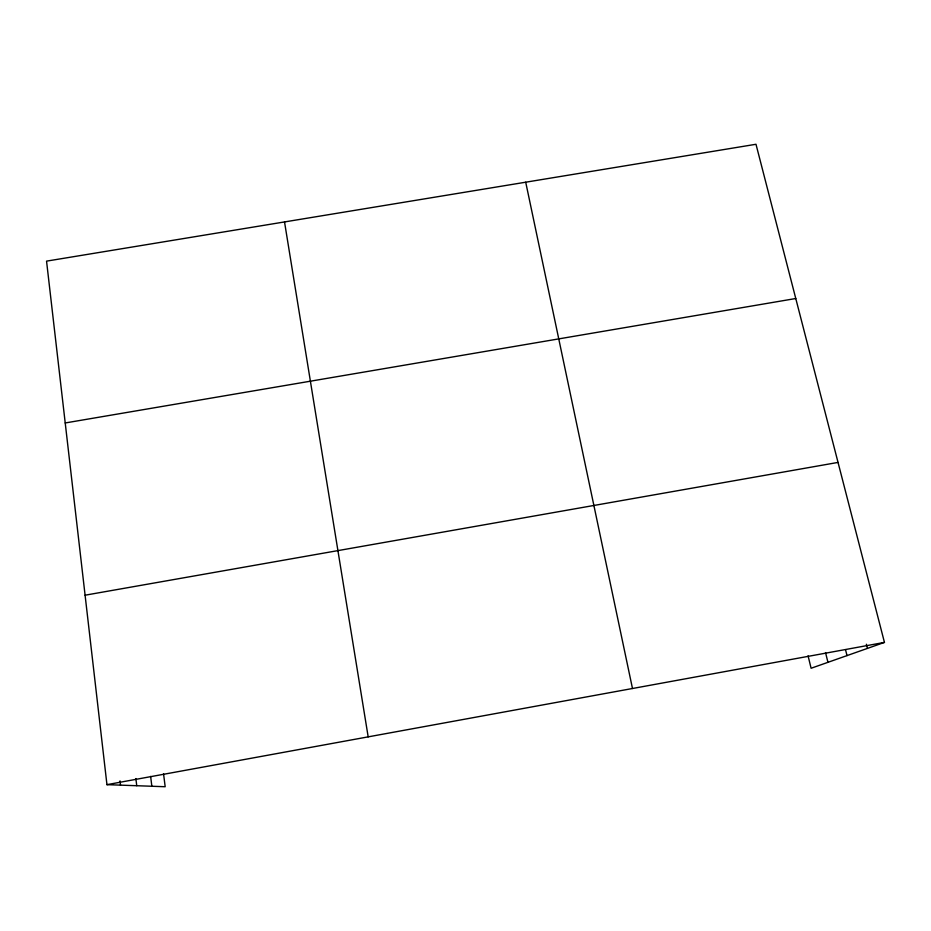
<?xml version="1.0" encoding="UTF-8"?>
<svg xmlns="http://www.w3.org/2000/svg" width="931" height="931" viewBox="0 0 931 931"><rect width="100%" height="100%" fill="white"/><g stroke="black" fill="none" stroke-linecap="round" stroke-linejoin="round"><path stroke-width="1.4" d="M163.553 773.766L165.171 786.73L106.949 784.658L46.55 261.134L755.995 144.27L884.45 642.402L811.099 668.26L808.073 655.843M106.949 784.658L884.45 642.402M85.093 595.2L838.04 462.416M65.217 422.965L795.772 298.514M866.377 644.24L867.436 648.395M845.592 649.954L847.012 655.599M825.541 652.584L827.938 662.313M525.712 182.208L632.486 688.498M284.525 221.939L368.176 736.863M150.636 776.407L151.846 786.253M135.879 778.56L136.741 785.717M120.006 780.9L120.506 785.136"/></g></svg>
